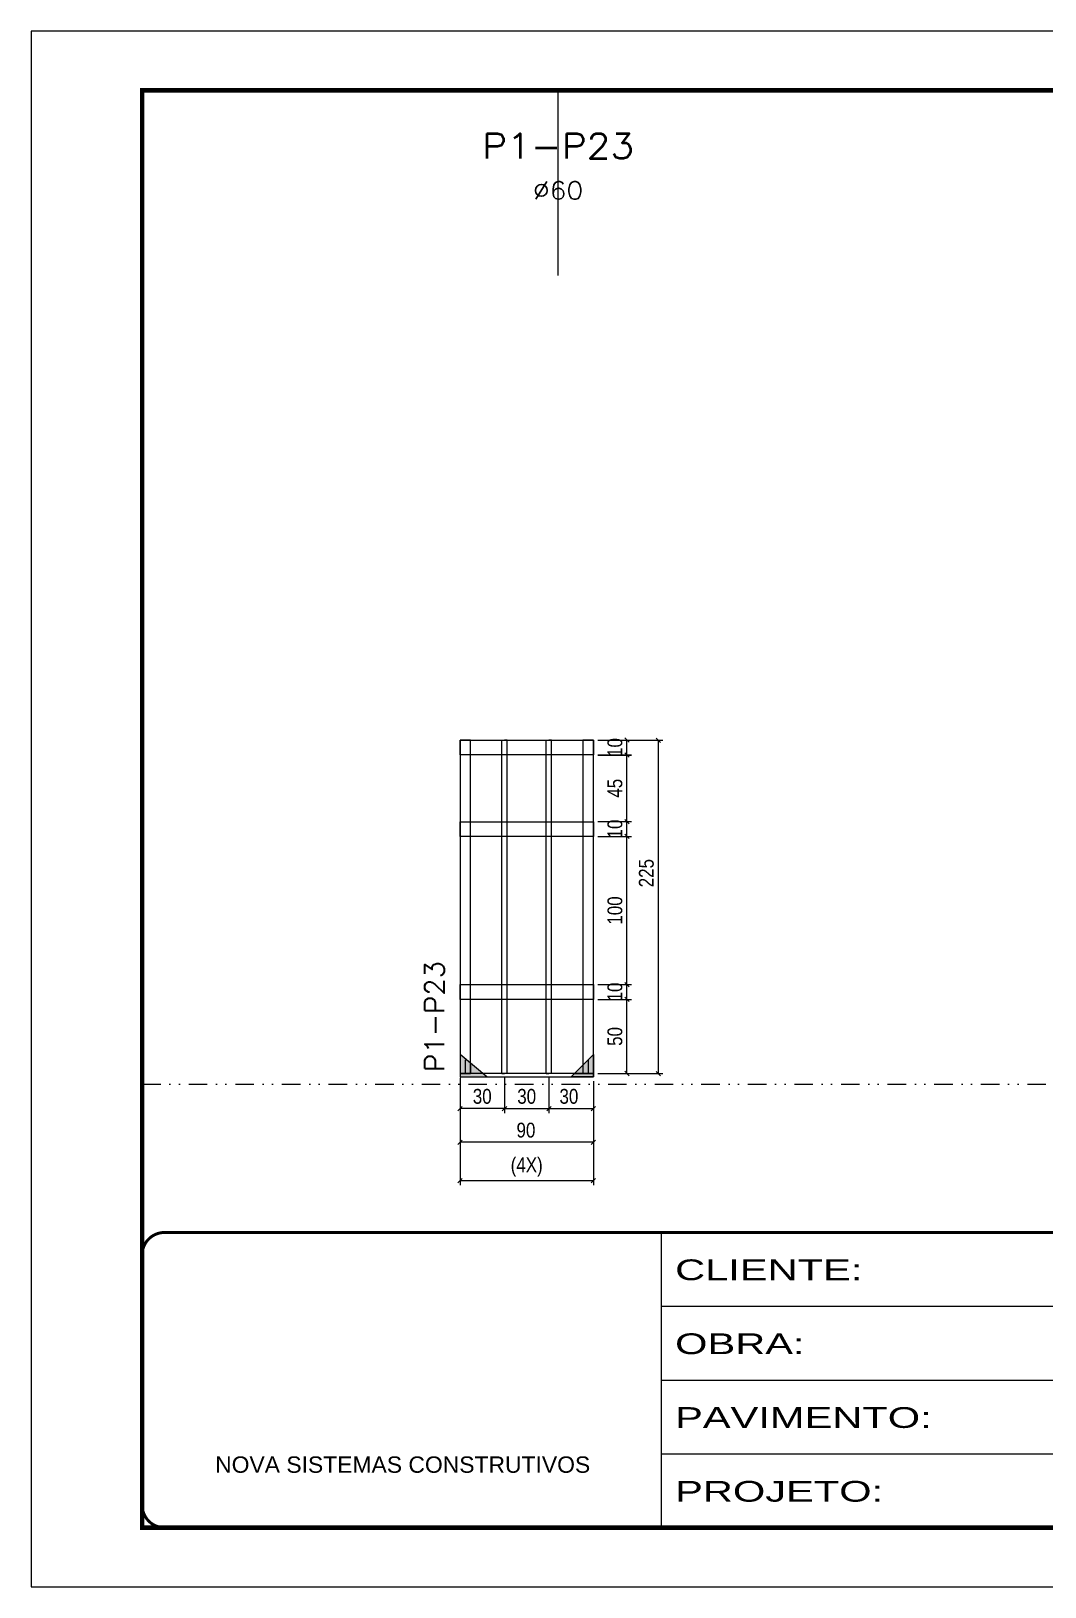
# Model space of a CAD drawing. Extents: x 14400 to 27878, y -21631 to 6985.
# Drawn here: x 16012 to 16696, y -2105 to -1055 of the extents above; entities that cross this region are included whole.
import ezdxf
from ezdxf.enums import TextEntityAlignment as Align

# ---------------------------------------------------------------- set-up
doc = ezdxf.new("R2010")
doc.units = 0
for name, pattern in [('CONTINUO', [0]), ('DASHED', [0.75, 0.5, -0.25]), ('DIVIDE2', [0.625, 0.25, -0.125, 0, -0.125, 0, -0.125]), ('HIDDEN', [0.375, 0.25, -0.125])]:
    doc.linetypes.add(name, pattern=pattern)
for name, color, linetype in [('COTA', 241, 'Continuous'), ('Nível', 160, 'Continuous'), ('SARR_2.2x10', 60, 'Continuous'), ('SARR_3.5x7', 81, 'Continuous'), ('SARR_7x7', 40, 'Continuous'), ('Texto de Titulo', 7, 'Continuous'), ('Texto Qtd Sarr', 242, 'Continuous')]:
    doc.layers.add(name, color=color, linetype=linetype)
for name, color, linetype, lineweight in [('Folhas', 255, 'Continuous', 9), ('Madeira', 126, 'Continuous', 18), ('Sarr 2.2x7', 40, 'Continuous', 9), ('SARRAFO DE PRESSAO', 251, 'DASHED', 9), ('Texto Seção', 7, 'Continuous', 15)]:
    doc.layers.add(name, color=color, linetype=linetype, lineweight=lineweight)
doc.styles.add('ARIAL', font='arial.ttf')
doc.styles.add('COTA TECNICA', font='techl___.ttf', dxfattribs={"height": 10})
doc.styles.add('REGUA-120', font='ROMANS.shx', dxfattribs={"height": 15})
doc.styles.add('ROMANS', font='romans.shx')
doc.styles.add('Tecnologia', font='')
doc.styles.get('Tecnologia').set_extended_font_data('Forgotten Futurist')
doc.dimstyles.new('PAINEL', dxfattribs={"dimtxt": 10, "dimasz": 3, "dimexe": 3, "dimexo": 3, "dimgap": 3, "dimtad": 1, "dimdec": 1, "dimzin": 12, "dimdsep": 46, "dimtxsty": 'COTA TECNICA', "dimblk1": 'OBLIQUE', "dimblk2": 'OBLIQUE', "dimsah": 1, "dimcen": 0.9, "dimclrd": 4, "dimclre": 4, "dimclrt": 240, "dimadec": 1, "dimazin": 3, "dimtfac": 1, "dimtdec": 1, "dimtmove": 0, "dimatfit": 3, "dimfxl": 1, "dimtolj": 1, "dimtzin": 12, "dimarcsym": 0})

# ---------------------------------------------------------------- blocks, each defined once
blk = doc.blocks.new('9999999999')
at = {"color": 30, "linetype": 'CONTINUO'}
for p, q in [((98564.6, 34230.2), (98564.6, 34429.4)), ((98564.6, 34379.6), (99584, 34379.6)), ((98564.6, 34329.8), (99488, 34329.8)), ((98564.6, 34280), (99488, 34280))]:
    blk.add_line(p, q, dxfattribs=at)
at = {"color": 30, "linetype": 'CONTINUO', "const_width": 2}
blk.add_lwpolyline([(99584, 34230.2), (99584, 34414.4, 0.414214), (99569, 34429.4), (98229, 34429.4, 0.414214), (98214, 34414.4), (98214, 34245.2, 0.414214), (98229, 34230.2), (99584, 34230.2)], format="xyb", dxfattribs=at)
at = {"layer": 'Folhas'}
blk.add_lwpolyline([(98139, 34190.2), (99624, 34190.2), (99624, 35240.2), (98139, 35240.2)], close=True, dxfattribs=at)
at = {"layer": 'Folhas', "color": 30, "const_width": 3}
blk.add_lwpolyline([(98214, 34230.2), (99584, 34230.2), (99584, 35200.2), (98214, 35200.2)], close=True, dxfattribs=at)
at = {"color": 7, "linetype": 'Continuous', "ltscale": 5, "style": 'ARIAL'}
blk.add_text('NOVA SISTEMAS CONSTRUTIVOS', height=11.059, dxfattribs=at).set_placement((98263.2, 34267.2))
at = {"layer": 'Folhas', "color": 7, "style": 'Tecnologia', "width": 1.5}
for s, p in [('CLIENTE:', (98573.7, 34397.2)), ('OBRA:', (98573.7, 34347.3)), ('PAVIMENTO:', (98573.7, 34297.5)), ('PROJETO:', (98573.7, 34247.7))]:
    blk.add_text(s, height=14, dxfattribs=at).set_placement(p)
blk = doc.blocks.new('_Oblique')
at = {"color": 0, "linetype": 'ByBlock', "lineweight": -2}
blk.add_line((-0.5, -0.5), (0.5, 0.5), dxfattribs=at)
blk = doc.blocks.new('*D7386')
at = {"layer": 'COTA', "color": 4, "lineweight": -2, "transparency": 16777216}
for p, q in [((16301.5, -1777), (16301.5, -1808.2)), ((16391.5, -1777), (16391.5, -1808.2)), ((16391.5, -1805.2), (16301.5, -1805.2))]:
    blk.add_line(p, q, dxfattribs=at)
at = {"layer": 'Defpoints', "color": 0, "transparency": 16777216}
for p in [(16301.5, -1774), (16391.5, -1774), (16301.5, -1805.2)]:
    blk.add_point(p, dxfattribs=at)
at = {"layer": 'COTA', "color": 4, "lineweight": -2, "transparency": 16777216, "xscale": 3, "yscale": 3, "zscale": 3, "rotation": 180}
blk.add_blockref('_Oblique', (16301.5, -1805.2), dxfattribs=at)
at = {"layer": 'COTA', "color": 4, "lineweight": -2, "transparency": 16777216, "xscale": 3, "yscale": 3, "zscale": 3}
blk.add_blockref('_Oblique', (16391.5, -1805.2), dxfattribs=at)
at = {"layer": 'COTA', "color": 240, "transparency": 16777216, "insert": (16346, -1797.1), "char_height": 10, "attachment_point": 5, "style": 'COTA TECNICA'}
blk.add_mtext('\\A1;90', dxfattribs=at)
blk = doc.blocks.new('*D7387')
at = {"layer": 'COTA', "color": 4, "lineweight": -2, "transparency": 16777216}
for p, q in [((16301.5, -1761.8), (16301.5, -1785.5)), ((16331.5, -1761.8), (16331.5, -1785.5)), ((16331.5, -1782.5), (16301.5, -1782.5))]:
    blk.add_line(p, q, dxfattribs=at)
at = {"layer": 'Defpoints', "color": 0, "transparency": 16777216}
for p in [(16301.5, -1758.8), (16331.5, -1758.8), (16301.5, -1782.5)]:
    blk.add_point(p, dxfattribs=at)
at = {"layer": 'COTA', "color": 4, "lineweight": -2, "transparency": 16777216, "xscale": 3, "yscale": 3, "zscale": 3, "rotation": 180}
blk.add_blockref('_Oblique', (16301.5, -1782.5), dxfattribs=at)
at = {"layer": 'COTA', "color": 4, "lineweight": -2, "transparency": 16777216, "xscale": 3, "yscale": 3, "zscale": 3}
blk.add_blockref('_Oblique', (16331.5, -1782.5), dxfattribs=at)
at = {"layer": 'COTA', "color": 240, "transparency": 16777216, "insert": (16316.5, -1774.3), "char_height": 10, "attachment_point": 5, "style": 'COTA TECNICA'}
blk.add_mtext('\\A1;30', dxfattribs=at)
blk = doc.blocks.new('*D7388')
at = {"layer": 'COTA', "color": 4, "lineweight": -2, "transparency": 16777216}
for p, q in [((16361.5, -1761.8), (16361.5, -1785.5)), ((16391.5, -1764), (16391.5, -1785.5)), ((16361.5, -1782.5), (16391.5, -1782.5))]:
    blk.add_line(p, q, dxfattribs=at)
at = {"layer": 'Defpoints', "color": 0, "transparency": 16777216}
for p in [(16361.5, -1758.8), (16391.5, -1761), (16391.5, -1782.5)]:
    blk.add_point(p, dxfattribs=at)
at = {"layer": 'COTA', "color": 4, "lineweight": -2, "transparency": 16777216, "xscale": 3, "yscale": 3, "zscale": 3, "rotation": 180}
blk.add_blockref('_Oblique', (16361.5, -1782.5), dxfattribs=at)
at = {"layer": 'COTA', "color": 4, "lineweight": -2, "transparency": 16777216, "xscale": 3, "yscale": 3, "zscale": 3}
blk.add_blockref('_Oblique', (16391.5, -1782.5), dxfattribs=at)
at = {"layer": 'COTA', "color": 240, "transparency": 16777216, "insert": (16375, -1774.3), "char_height": 10, "attachment_point": 5, "style": 'COTA TECNICA'}
blk.add_mtext('\\A1;30', dxfattribs=at)
blk = doc.blocks.new('*D7389')
at = {"layer": 'COTA', "color": 4, "lineweight": -2, "transparency": 16777216}
for p, q in [((16394.5, -1708.8), (16417.2, -1708.8)), ((16414.2, -1758.8), (16414.2, -1708.8)), ((16394.5, -1758.8), (16417.2, -1758.8))]:
    blk.add_line(p, q, dxfattribs=at)
at = {"layer": 'Defpoints', "color": 0, "transparency": 16777216}
for p in [(16391.5, -1708.8), (16414.2, -1708.8), (16391.5, -1758.8)]:
    blk.add_point(p, dxfattribs=at)
at = {"layer": 'COTA', "color": 4, "lineweight": -2, "transparency": 16777216, "xscale": 3, "yscale": 3, "zscale": 3}
for p, rotation in [((16414.2, -1708.8), 90), ((16414.2, -1758.8), 270)]:
    blk.add_blockref('_Oblique', p, dxfattribs=dict(at, rotation=rotation))
at = {"layer": 'COTA', "color": 240, "transparency": 16777216, "insert": (16406.1, -1733.8), "char_height": 10, "attachment_point": 5, "rotation": 90, "style": 'COTA TECNICA'}
blk.add_mtext('\\A1;50', dxfattribs=at)
blk = doc.blocks.new('*D7390')
at = {"layer": 'COTA', "color": 4, "lineweight": -2, "transparency": 16777216}
for p, q in [((16331.5, -1761.8), (16331.5, -1785.5)), ((16361.5, -1761.8), (16361.5, -1785.5)), ((16331.5, -1782.5), (16361.5, -1782.5))]:
    blk.add_line(p, q, dxfattribs=at)
at = {"layer": 'Defpoints', "color": 0, "transparency": 16777216}
for p in [(16331.5, -1758.8), (16361.5, -1758.8), (16361.5, -1782.5)]:
    blk.add_point(p, dxfattribs=at)
at = {"layer": 'COTA', "color": 4, "lineweight": -2, "transparency": 16777216, "xscale": 3, "yscale": 3, "zscale": 3, "rotation": 180}
blk.add_blockref('_Oblique', (16331.5, -1782.5), dxfattribs=at)
at = {"layer": 'COTA', "color": 4, "lineweight": -2, "transparency": 16777216, "xscale": 3, "yscale": 3, "zscale": 3}
blk.add_blockref('_Oblique', (16361.5, -1782.5), dxfattribs=at)
at = {"layer": 'COTA', "color": 240, "transparency": 16777216, "insert": (16346.5, -1774.3), "char_height": 10, "attachment_point": 5, "style": 'COTA TECNICA'}
blk.add_mtext('\\A1;30', dxfattribs=at)
blk = doc.blocks.new('*D7391')
at = {"layer": 'COTA', "color": 4, "lineweight": -2, "transparency": 16777216}
for p, q in [((16394.5, -1698.8), (16417.2, -1698.8)), ((16414.2, -1708.8), (16414.2, -1698.8)), ((16394.5, -1708.8), (16417.2, -1708.8))]:
    blk.add_line(p, q, dxfattribs=at)
at = {"layer": 'Defpoints', "color": 0, "transparency": 16777216}
for p in [(16391.5, -1698.8), (16414.2, -1698.8), (16391.5, -1708.8)]:
    blk.add_point(p, dxfattribs=at)
at = {"layer": 'COTA', "color": 4, "lineweight": -2, "transparency": 16777216, "xscale": 3, "yscale": 3, "zscale": 3}
for p, rotation in [((16414.2, -1698.8), 90), ((16414.2, -1708.8), 270)]:
    blk.add_blockref('_Oblique', p, dxfattribs=dict(at, rotation=rotation))
at = {"layer": 'COTA', "color": 240, "transparency": 16777216, "insert": (16406.1, -1703.8), "char_height": 10, "attachment_point": 5, "rotation": 90, "style": 'COTA TECNICA'}
blk.add_mtext('\\A1;10', dxfattribs=at)
blk = doc.blocks.new('*D7392')
at = {"layer": 'COTA', "color": 4, "lineweight": -2, "transparency": 16777216}
for p, q in [((16394.5, -1598.8), (16417.2, -1598.8)), ((16414.2, -1698.8), (16414.2, -1598.8)), ((16394.5, -1698.8), (16417.2, -1698.8))]:
    blk.add_line(p, q, dxfattribs=at)
at = {"layer": 'Defpoints', "color": 0, "transparency": 16777216}
for p in [(16391.5, -1598.8), (16414.2, -1598.8), (16391.5, -1698.8)]:
    blk.add_point(p, dxfattribs=at)
at = {"layer": 'COTA', "color": 4, "lineweight": -2, "transparency": 16777216, "xscale": 3, "yscale": 3, "zscale": 3}
for p, rotation in [((16414.2, -1598.8), 90), ((16414.2, -1698.8), 270)]:
    blk.add_blockref('_Oblique', p, dxfattribs=dict(at, rotation=rotation))
at = {"layer": 'COTA', "color": 240, "transparency": 16777216, "insert": (16406.1, -1648.8), "char_height": 10, "attachment_point": 5, "rotation": 90, "style": 'COTA TECNICA'}
blk.add_mtext('\\A1;100', dxfattribs=at)
blk = doc.blocks.new('*D7393')
at = {"layer": 'COTA', "color": 4, "lineweight": -2, "transparency": 16777216}
for p, q in [((16394.5, -1588.8), (16417.2, -1588.8)), ((16414.2, -1598.8), (16414.2, -1588.8)), ((16394.5, -1598.8), (16417.2, -1598.8))]:
    blk.add_line(p, q, dxfattribs=at)
at = {"layer": 'Defpoints', "color": 0, "transparency": 16777216}
for p in [(16391.5, -1588.8), (16414.2, -1588.8), (16391.5, -1598.8)]:
    blk.add_point(p, dxfattribs=at)
at = {"layer": 'COTA', "color": 4, "lineweight": -2, "transparency": 16777216, "xscale": 3, "yscale": 3, "zscale": 3}
for p, rotation in [((16414.2, -1588.8), 90), ((16414.2, -1598.8), 270)]:
    blk.add_blockref('_Oblique', p, dxfattribs=dict(at, rotation=rotation))
at = {"layer": 'COTA', "color": 240, "transparency": 16777216, "insert": (16406.1, -1593.8), "char_height": 10, "attachment_point": 5, "rotation": 90, "style": 'COTA TECNICA'}
blk.add_mtext('\\A1;10', dxfattribs=at)
blk = doc.blocks.new('*D7394')
at = {"layer": 'COTA', "color": 4, "lineweight": -2, "transparency": 16777216}
for p, q in [((16394.5, -1543.9), (16417.2, -1543.9)), ((16414.2, -1588.8), (16414.2, -1543.9)), ((16394.5, -1588.8), (16417.2, -1588.8))]:
    blk.add_line(p, q, dxfattribs=at)
at = {"layer": 'Defpoints', "color": 0, "transparency": 16777216}
for p in [(16391.5, -1543.9), (16414.2, -1543.9), (16391.5, -1588.8)]:
    blk.add_point(p, dxfattribs=at)
at = {"layer": 'COTA', "color": 4, "lineweight": -2, "transparency": 16777216, "xscale": 3, "yscale": 3, "zscale": 3}
for p, rotation in [((16414.2, -1543.9), 90), ((16414.2, -1588.8), 270)]:
    blk.add_blockref('_Oblique', p, dxfattribs=dict(at, rotation=rotation))
at = {"layer": 'COTA', "color": 240, "transparency": 16777216, "insert": (16406.1, -1566.3), "char_height": 10, "attachment_point": 5, "rotation": 90, "style": 'COTA TECNICA'}
blk.add_mtext('\\A1;45', dxfattribs=at)
blk = doc.blocks.new('*D7395')
at = {"layer": 'COTA', "color": 4, "lineweight": -2, "transparency": 16777216}
for p, q in [((16394.5, -1533.8), (16417.2, -1533.8)), ((16414.2, -1543.8), (16414.2, -1533.8)), ((16394.5, -1543.8), (16417.2, -1543.8))]:
    blk.add_line(p, q, dxfattribs=at)
at = {"layer": 'Defpoints', "color": 0, "transparency": 16777216}
for p in [(16391.5, -1533.8), (16414.2, -1533.8), (16391.5, -1543.8)]:
    blk.add_point(p, dxfattribs=at)
at = {"layer": 'COTA', "color": 4, "lineweight": -2, "transparency": 16777216, "xscale": 3, "yscale": 3, "zscale": 3}
for p, rotation in [((16414.2, -1533.8), 90), ((16414.2, -1543.8), 270)]:
    blk.add_blockref('_Oblique', p, dxfattribs=dict(at, rotation=rotation))
at = {"layer": 'COTA', "color": 240, "transparency": 16777216, "insert": (16406.1, -1538.8), "char_height": 10, "attachment_point": 5, "rotation": 90, "style": 'COTA TECNICA'}
blk.add_mtext('\\A1;10', dxfattribs=at)
blk = doc.blocks.new('*D7396')
at = {"layer": 'COTA', "color": 4, "lineweight": -2, "transparency": 16777216}
for p, q in [((16394.5, -1533.9), (16438.4, -1533.9)), ((16435.4, -1758.9), (16435.4, -1533.9)), ((16394.5, -1758.9), (16438.4, -1758.9))]:
    blk.add_line(p, q, dxfattribs=at)
at = {"layer": 'Defpoints', "color": 0, "transparency": 16777216}
for p in [(16391.5, -1533.9), (16435.4, -1533.9), (16391.5, -1758.9)]:
    blk.add_point(p, dxfattribs=at)
at = {"layer": 'COTA', "color": 4, "lineweight": -2, "transparency": 16777216, "xscale": 3, "yscale": 3, "zscale": 3}
for p, rotation in [((16435.4, -1533.9), 90), ((16435.4, -1758.9), 270)]:
    blk.add_blockref('_Oblique', p, dxfattribs=dict(at, rotation=rotation))
at = {"layer": 'COTA', "color": 240, "transparency": 16777216, "insert": (16427.3, -1623.6), "char_height": 10, "attachment_point": 5, "rotation": 90, "style": 'COTA TECNICA'}
blk.add_mtext('\\A1;225', dxfattribs=at)
blk = doc.blocks.new('titulo1')
at = {"layer": 'Defpoints', "color": 252, "linetype": 'HIDDEN', "ltscale": 2}
blk.add_line((0, 0), (0, 125), dxfattribs=at)
at = {"layer": 'Defpoints', "style": 'ROMANS', "oblique": 15}
blk.add_attdef('FOLHA', text='', height=10, dxfattribs=at).set_placement((0, 15.6), align=Align.MIDDLE_CENTER)
at = {"layer": 'Texto Qtd Sarr', "color": 3, "style": 'ROMANS', "oblique": 15}
for tag, height, p in [('TITULO', 17, (0, 71.4)), ('SEÇÃO', 12, (0, 41.5))]:
    blk.add_attdef(tag, text='', height=height, dxfattribs=at).set_placement(p, align=Align.MIDDLE_CENTER)
blk = doc.blocks.new('*D7397')
at = {"layer": 'COTA', "color": 4, "lineweight": -2, "transparency": 16777216}
for p, q in [((16301.5, -1764), (16301.5, -1834.2)), ((16391.5, -1764), (16391.5, -1834.2)), ((16391.5, -1831.2), (16301.5, -1831.2))]:
    blk.add_line(p, q, dxfattribs=at)
at = {"layer": 'Defpoints', "color": 0, "transparency": 16777216}
for p in [(16301.5, -1761), (16391.5, -1761), (16301.5, -1831.2)]:
    blk.add_point(p, dxfattribs=at)
at = {"layer": 'COTA', "color": 4, "lineweight": -2, "transparency": 16777216, "xscale": 3, "yscale": 3, "zscale": 3, "rotation": 180}
blk.add_blockref('_Oblique', (16301.5, -1831.2), dxfattribs=at)
at = {"layer": 'COTA', "color": 4, "lineweight": -2, "transparency": 16777216, "xscale": 3, "yscale": 3, "zscale": 3}
blk.add_blockref('_Oblique', (16391.5, -1831.2), dxfattribs=at)
at = {"layer": 'COTA', "color": 240, "transparency": 16777216, "insert": (16346.5, -1822), "char_height": 10, "attachment_point": 5, "style": 'COTA TECNICA'}
blk.add_mtext('\\A1;(4X)', dxfattribs=at)

msp = doc.modelspace()

# ---------------------------------------------------------------- hatches: boundary and pattern name
at = {"layer": 'Madeira'}
h = msp.add_hatch(color=252, dxfattribs=at)
h.dxf.hatch_style = 2
h.paths.add_polyline_path([(16301.51, -1746.02), (16301.51, -1761.02), (16319.51, -1761.02)])
h = msp.add_hatch(color=252, dxfattribs=at)
h.dxf.hatch_style = 2
h.paths.add_polyline_path([(16391.51, -1746.02), (16391.51, -1761.02), (16376.51, -1761.02)])

# ---------------------------------------------------------------- linework, layer by layer
at = {"layer": 'Madeira', "color": 1, "linetype": 'HIDDEN'}
for p, q in [((16305.01, -1749.52), (16305.01, -1758.82)), ((16305.01, -1749.52), (16305.01, -1758.82)), ((16308.51, -1753.02), (16308.51, -1758.82)), ((16388.01, -1749.52), (16388.01, -1758.82)), ((16388.01, -1749.52), (16388.01, -1758.82)), ((16311.34, -1758.82), (16301.51, -1758.82)), ((16311.34, -1758.82), (16301.51, -1758.82)), ((16317.31, -1758.82), (16301.51, -1758.82)), ((16378.71, -1758.82), (16391.51, -1758.82)), ((16381.67, -1758.82), (16391.51, -1758.82)), ((16381.67, -1758.82), (16391.51, -1758.82))]:
    msp.add_line(p, q, dxfattribs=at)
at = {"layer": 'Madeira'}
msp.add_line((16301.51, -1758.82), (16301.51, -1761.02), dxfattribs=at)
msp.add_line((16301.51, -1758.82), (16301.51, -1761.02), dxfattribs=at)
msp.add_line((16301.51, -1758.82), (16301.51, -1761.02), dxfattribs=at)
at = {"layer": 'Madeira', "color": 0}
for points in [[(16301.51, -1746.02), (16301.51, -1761.02), (16319.51, -1761.02), (16301.51, -1746.02)], [(16391.51, -1746.02), (16391.51, -1761.02), (16376.51, -1761.02), (16391.51, -1746.02)]]:
    msp.add_lwpolyline(points, dxfattribs=at)
at = {"layer": 'Nível', "color": 4, "linetype": 'DIVIDE2', "ltscale": 50}
msp.add_line((16086.97, -1766.02), (17456.97, -1766.02), dxfattribs=at)
at = {"layer": 'Sarr 2.2x7'}
msp.add_lwpolyline([(16391.51, -1758.82), (16301.51, -1758.82), (16301.51, -1761.02), (16391.51, -1761.02)], close=True, dxfattribs=at)
at = {"layer": 'SARR_2.2x10'}
for points in [[(16301.51, -1533.85), (16391.51, -1533.85), (16391.51, -1543.85), (16301.51, -1543.85)], [(16301.51, -1588.85), (16391.51, -1588.85), (16391.51, -1598.85), (16301.51, -1598.85)], [(16301.51, -1698.85), (16391.51, -1698.85), (16391.51, -1708.85), (16301.51, -1708.85)]]:
    msp.add_lwpolyline(points, close=True, dxfattribs=at)
at = {"layer": 'SARR_3.5x7'}
for p, q in [((16329.76, -1758.82), (16329.76, -1533.85)), ((16329.76, -1533.85), (16331.51, -1533.85)), ((16333.26, -1533.85), (16331.51, -1533.85)), ((16333.26, -1758.82), (16333.26, -1533.85)), ((16359.76, -1758.82), (16359.76, -1533.85)), ((16359.76, -1533.85), (16361.51, -1533.85)), ((16363.26, -1533.85), (16361.51, -1533.85)), ((16363.26, -1758.82), (16363.26, -1533.85)), ((16329.76, -1758.82), (16331.51, -1758.82)), ((16333.26, -1758.82), (16331.51, -1758.82)), ((16359.76, -1758.82), (16361.51, -1758.82)), ((16363.26, -1758.82), (16361.51, -1758.82))]:
    msp.add_line(p, q, dxfattribs=at)
at = {"layer": 'SARR_7x7'}
for points in [[(16301.51, -1758.82), (16308.51, -1758.82), (16308.51, -1533.85), (16301.51, -1533.85)], [(16384.51, -1758.82), (16391.51, -1758.82), (16391.51, -1533.85), (16384.51, -1533.85)]]:
    msp.add_lwpolyline(points, close=True, dxfattribs=at)

# ---------------------------------------------------------------- block references
at = {"layer": 'SARRAFO DE PRESSAO', "color": 6, "linetype": 'ByBlock'}
msp.add_blockref('9999999999', (-82127.01, -36295.5), dxfattribs=at)
at = {"layer": 'Texto de Titulo'}
ref = msp.add_blockref('titulo1', (16367.7, -1220.3), dxfattribs=at)
ref.add_attrib('TITULO', 'P1-P23', dxfattribs={"color": 7, "height": 17, "style": 'ROMANS', "width": 1.1}).set_placement((16367.7, -1132.8), align=Align.MIDDLE_CENTER)
ref.add_attrib('SEÇÃO', '∅60', dxfattribs={"color": 7, "height": 12, "style": 'ROMANS', "width": 1.1}).set_placement((16367.7, -1162.8), align=Align.MIDDLE_CENTER)

# ---------------------------------------------------------------- texts
at = {"layer": 'Texto Seção', "style": 'REGUA-120', "width": 1.05}
msp.add_text('P1-P23', height=13, rotation=90, dxfattribs=at).set_placement((16290.82, -1757.72))

# ---------------------------------------------------------------- dimensions: what is measured, and where the dimension line sits
at = {"layer": 'COTA'}
for base, p1, p2, angle, picture, middle in [((16414.2, -1533.82), (16391.51, -1543.82), (16391.51, -1533.82), 90, '*D7395', (16414.2, -1538.82)), ((16435.42, -1533.85), (16391.51, -1758.85), (16391.51, -1533.85), 90, '*D7396', (16435.42, -1623.55)), ((16414.2, -1588.82), (16391.51, -1598.82), (16391.51, -1588.82), 90, '*D7393', (16414.2, -1593.82)), ((16414.2, -1698.82), (16391.51, -1708.82), (16391.51, -1698.82), 90, '*D7391', (16414.2, -1703.82)), ((16301.51, -1805.19), (16391.51, -1774.02), (16301.51, -1774.02), 180, '*D7386', (16346.01, -1805.19))]:
    dim = msp.add_linear_dim(base=base, p1=p1, p2=p2, angle=angle, dimstyle='PAINEL', override={"dimtmove": 1}, dxfattribs=at)
    dim.commit()
    dim.dimension.update_dxf_attribs({"geometry": picture, "text_midpoint": middle, "dimtype": 160})
for base, p1, p2, angle, picture, middle in [((16414.2, -1543.85), (16391.51, -1588.82), (16391.51, -1543.85), 90, '*D7394', (16406.09, -1566.33)), ((16414.2, -1598.82), (16391.51, -1698.82), (16391.51, -1598.82), 90, '*D7392', (16406.1, -1648.82)), ((16414.2, -1708.82), (16391.51, -1758.82), (16391.51, -1708.82), 90, '*D7389', (16406.09, -1733.82)), ((16301.51, -1782.52), (16331.51, -1758.82), (16301.51, -1758.82), 180, '*D7387', (16316.51, -1774.3))]:
    dim = msp.add_linear_dim(base=base, p1=p1, p2=p2, angle=angle, dimstyle='PAINEL', override={"dimtmove": 1}, dxfattribs=at)
    dim.commit()
    dim.dimension.update_dxf_attribs({"geometry": picture, "text_midpoint": middle})
dim = msp.add_linear_dim(base=(16301.51, -1831.19), p1=(16391.51, -1761.02), p2=(16301.51, -1761.02), text='(4X)', dimstyle='PAINEL', dxfattribs=at)
dim.commit()
dim.dimension.update_dxf_attribs({"geometry": '*D7397', "text_midpoint": (16346.51, -1821.96)})
dim = msp.add_linear_dim(base=(16361.51, -1782.52), p1=(16331.51, -1758.82), p2=(16361.51, -1758.82), dimstyle='PAINEL', override={"dimtmove": 1}, dxfattribs=at)
dim.commit()
dim.dimension.update_dxf_attribs({"geometry": '*D7390', "text_midpoint": (16346.51, -1774.3)})
dim = msp.add_linear_dim(base=(16391.51, -1782.52), p1=(16361.51, -1758.82), p2=(16391.51, -1761.02), dimstyle='PAINEL', override={"dimtmove": 1}, dxfattribs=at)
dim.commit()
dim.dimension.update_dxf_attribs({"geometry": '*D7388', "text_midpoint": (16375.01, -1782.52), "dimtype": 160})

doc.saveas('drawing.dxf')
